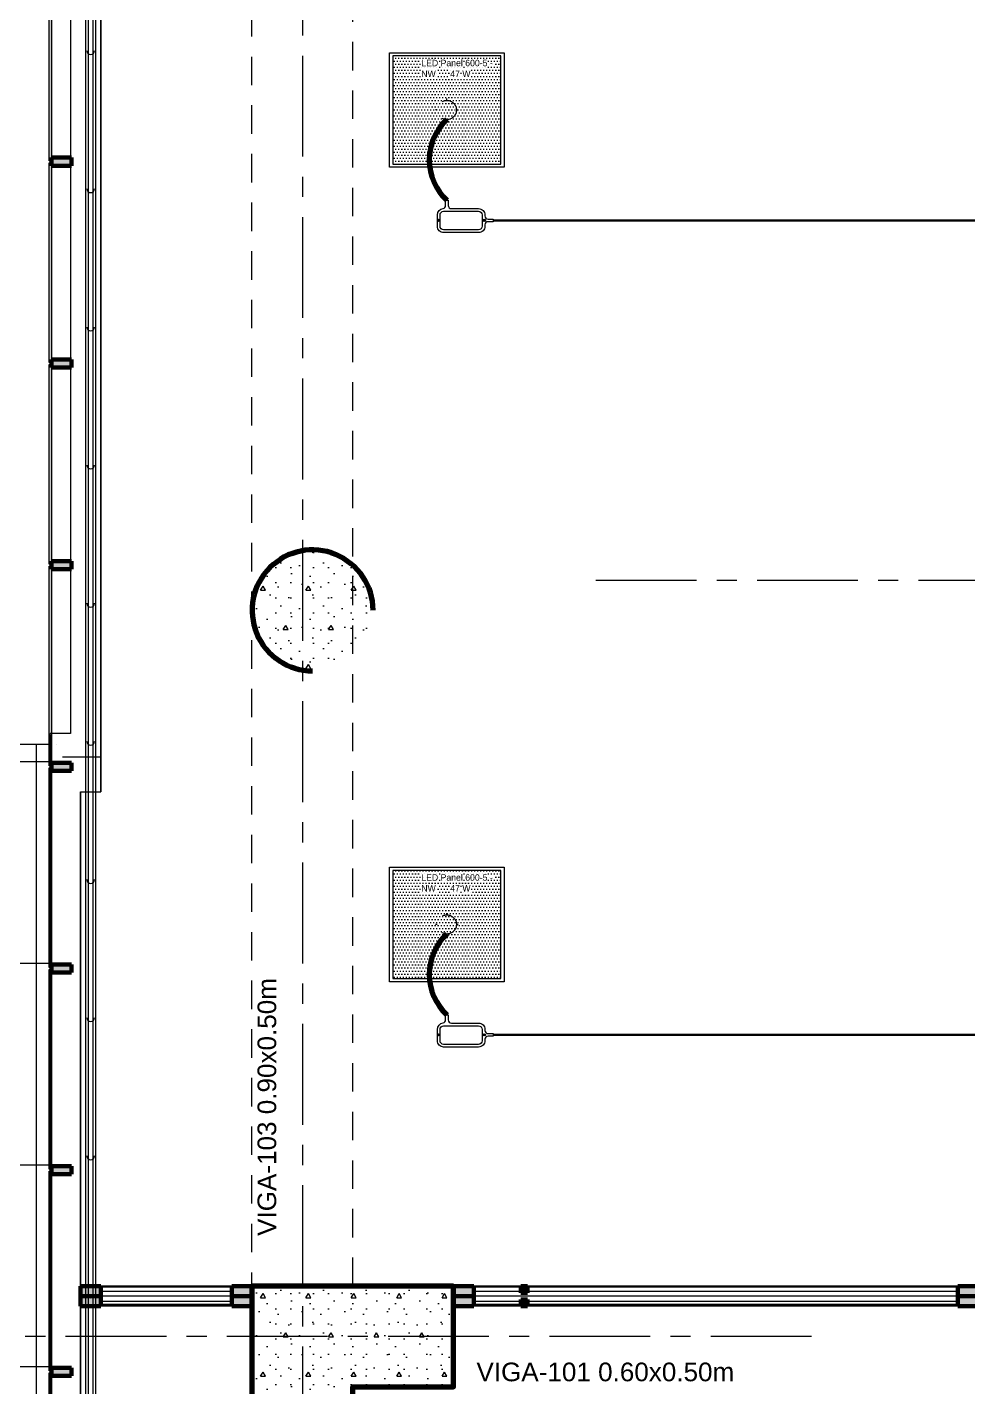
# Model space of a CAD drawing. Header units: inches. Extents: x -38 to 5698, y -33 to 92.
# Drawn here: x 377.96 to 382.62, y 16.9 to 23.64 of the extents above; entities that cross this region are included whole.
import ezdxf
from ezdxf.lldxf.tags import DXFTag

# ---------------------------------------------------------------- set-up
doc = ezdxf.new("R2010")
doc.units = ezdxf.units.IN
doc.header["$MEASUREMENT"] = 0
doc.set_wipeout_variables(frame=1)
for name, pattern in [('CONTINUA', [0]), ('DASHED', [0.75, 0.5, -0.25]), ('Hidden Line', [0.195611, 0.141111, -0.0545]), ('Punto & Raya', [0.65, 0.5, -0.075, 0, -0.075]), ('Wipeout_Contour', [1, 0, -1])]:
    doc.linetypes.add(name, pattern=pattern)
for name, color, linetype in [('02 _ ARQ _ ALB _ Ejes Generales', 7, 'Continuous'), ('02 _ ARQ _ ALB _ Muros Interiores', 7, 'Continuous'), ('02 _ ARQ _ ZON _ Espacio.3D', 7, 'Continuous'), ('08 _ STR _ EXT _ 06 Columnas', 7, 'Continuous'), ('08 _ STR _ EXT _ 07 Losa Aligerada', 7, 'Continuous'), ('08 _ STR _ EXT _ 09 Vigas', 7, 'Continuous'), ('Acabado - Muros', 7, 'Continuous'), ('Dibujo 2D - General', 7, 'Continuous'), ('Interior - Escaleras & Barandillas', 7, 'Continuous'), ('Notas - Etiquetas', 251, 'Continuous')]:
    doc.layers.add(name, color=color, linetype=linetype)
for name, color, linetype, lineweight in [('ALUMBRADO_CONDUIT', 30, 'CONDUIT1', 30), ('CABLEADO EXT.', 3, 'PVCSUBT', 30), ('Luminarias', 5, 'Continuous', 20), ('Simb_Alumbrado', 140, 'CONTINUA', 30)]:
    doc.layers.add(name, color=color, linetype=linetype, lineweight=lineweight)
doc.styles.add('Estilo_Generado_4', font='swisse.ttf')
doc.styles.add('{18b73a54-fa43-428c-adcb-c1c7bbdf2c84}', font='Simplex.shx')
tags = doc.linetypes.add('CONDUIT', pattern='A,1.5,-0.210535,["con",{18b73a54-fa43-428c-adcb-c1c7bbdf2c84},S=0.2,R=0,X=0,Y=-0.065594],-0.702384', length=2.412919).pattern_tags.tags
tags[6] = DXFTag(74, 10)
tags = doc.linetypes.add('CONDUIT1', pattern='A,1,-0.19772,["con",{18b73a54-fa43-428c-adcb-c1c7bbdf2c84},S=0.2,R=0,X=0,Y=-0.065594],-0.593642', length=1.791362).pattern_tags.tags
tags[6] = DXFTag(74, 10)
tags = doc.linetypes.add('PVCSUBT', pattern='A,0.6,-0.3,0.6,-0.075691,["PVC",Standard,S=0.2,R=0,X=0,Y=-0.093724],-0.621005', length=2.196696).pattern_tags.tags
tags[10] = DXFTag(74, 10)
pattern_1 = [(0, (370.00005, 6e-09), (0, 0.3897114), [0.024375, -0.200625]), (0, (370.11255, 0.19486), (0, 0.3897114), [0.024375, -0.200625]), (60, (370.00005, 6e-09), (-0.3375, 0.194856), [0.024375, -0.200625]), (60, (370.22505, 6e-09), (-0.3375, 0.194856), [0.024375, -0.200625]), (120, (370.02442, 6e-09), (0.3375, 0.194856), [0.024375, -0.200625]), (120, (370.24942, 6e-09), (0.3375, 0.194856), [0.024375, -0.200625]), (0, (370.00005, 0.0375), (0, 0.075), [0, -0.075, 0, -0.1125]), (45, (370.03755, 0.0375), (-0.053033, 0.053033), [0, -0.05625, 0, -0.09375])]
pattern_2 = [(0, (370.000046, 6e-09), (0, 0.03), [])]

# ---------------------------------------------------------------- blocks, each defined once
blk = doc.blocks.new('*U270')
at = {"layer": 'Luminarias', "linetype": 'DASHED', "lineweight": 0, "ltscale": 0.05}
blk.add_lwpolyline([(0, -0.0045), (0, 0.0045)], dxfattribs=at)
blk = doc.blocks.new('*U271')
at = {"color": 0, "linetype": 'ByBlock', "lineweight": -2, "transparency": 16777216}
for p, rotation in [((-0.05, 0), 90), ((0, -0.05), 180), ((0.05, 0), 269.9999999999999)]:
    blk.add_blockref('*U270', p, dxfattribs=dict(at, rotation=rotation))
blk.add_blockref('*U270', (0, 0.05), dxfattribs=at)
blk = doc.blocks.new('PANEL LED 50W')
at = {"layer": 'Luminarias'}
h = blk.add_hatch(dxfattribs=at)
h.set_pattern_fill('DOTS', color=4, scale=0.009097)
h.set_pattern_definition([(0, (0, -2e-14), (0.0072206, 0.01444116), [0, -0.01444116])])
h.paths.add_polyline_path([(-0.2574, -0.2574), (0.2574, -0.2574), (0.2574, 0.2574), (-0.2574, 0.2574)])
h.paths.add_polyline_path([(-0.1296, 0.0974), (0.1849, 0.0974), (0.1849, 0.2469), (-0.1296, 0.2469)], flags=24)
at = {"layer": 'Luminarias', "color": 4, "lineweight": 0}
for points in [[(-0.2729, 0.2729), (0.2729, 0.2729), (0.2729, -0.2729), (-0.2729, -0.2729)], [(-0.2574, -0.2574), (0.2574, -0.2574), (0.2574, 0.2574), (-0.2574, 0.2574)]]:
    blk.add_lwpolyline(points, close=True, dxfattribs=at)
at = {"layer": 'Luminarias', "color": 4, "linetype": 'DASHED', "lineweight": 0, "ltscale": 0.01}
blk.add_circle((0, 0), 0.0455, dxfattribs=at)
at = {"color": 4}
blk.add_blockref('*U271', (0, 0), dxfattribs=at)
at = {"layer": 'Luminarias', "color": 4, "insert": (-0.1218, 0.2392), "char_height": 0.030929, "width": 0.382855, "attachment_point": 1}
blk.add_mtext('{\\Ftxt|c0;LED Panel 600-5 - NW      47 W}', dxfattribs=at)
blk = doc.blocks.new('lumin 47')
at = {"layer": 'ALUMBRADO_CONDUIT', "xscale": 1.041283452965173, "yscale": 1.041283452965173, "zscale": 1.041283452965173}
blk.add_blockref('PANEL LED 50W', (-76.251, 24.2433), dxfattribs=at)
blk = doc.blocks.new('CAJA OVAL TIPO L')
at = {"layer": 'Simb_Alumbrado', "lineweight": 13}
blk.add_lwpolyline([(-0.0491, -0.079), (-0.0491, -0.0343, -0.380413), (-0.0258, -0.0088), (-0.0258, -0.0088, 0.341426), (-0.0164, 0.0033), (-0.0164, 0.0236), (-0.0063, 0.0236), (-0.0063, 0.0033, 0.414214), (0.0063, -0.0092), (0.1138, -0.0092, -0.414214), (0.1388, -0.0343), (0.1388, -0.0382, 0.414214), (0.1513, -0.0508), (0.1716, -0.0508), (0.1716, -0.0609), (0.1513, -0.0609, 0.414214), (0.1388, -0.0734), (0.1388, -0.079, -0.414214), (0.1138, -0.104), (-0.0241, -0.104, -0.414214), (-0.0491, -0.079, 0.414214)], format="xyb", dxfattribs=at)
for points in [[(-0.0439, -0.0514), (-0.0439, -0.0602)], [(0.1367, -0.0514), (0.1367, -0.0602)], [(-0.0483, -0.0558), (-0.0395, -0.0558)], [(0.1323, -0.0558), (0.1411, -0.0558)]]:
    blk.add_lwpolyline(points, dxfattribs=at)
blk.add_lwpolyline([(-0.0241, -0.0199), (0.1138, -0.0199, -0.414214), (0.1282, -0.0343), (0.1282, -0.079, -0.414214), (0.1138, -0.0934), (-0.0241, -0.0934, -0.414214), (-0.0384, -0.079), (-0.0384, -0.0343, -0.414214)], format="xyb", close=True, dxfattribs=at)
for centre in [(-0.0439, -0.0558), (0.1367, -0.0558)]:
    blk.add_circle(centre, 0.00438, dxfattribs=at)

msp = doc.modelspace()

# ---------------------------------------------------------------- hatches: boundary and pattern name
at = {"layer": '08 _ STR _ EXT _ 06 Columnas', "linetype": 'Continuous', "lineweight": 9}
h = msp.add_hatch(dxfattribs=at)
h.set_pattern_fill('HORMIGÓN_EN_MASA_0002', style=0, pattern_type=2)
h.set_pattern_definition(pattern_1)
h.paths.add_polyline_path([(379.0709, 20.7503, 0.414214), (379.3709, 20.4503, 0.414214), (379.6709, 20.7503, 0.414214), (379.3709, 21.0503, 0.414214)])
at = {"layer": 'Acabado - Muros', "linetype": 'Continuous', "lineweight": 9}
for points in [[(378.065, 23.97), (378.065, 22.98), (378.075, 22.98), (378.075, 23.97)], [(378.065, 22.97), (378.065, 21.98), (378.075, 21.98), (378.075, 22.97)], [(378.065, 21.97), (378.065, 20.98), (378.075, 20.98), (378.075, 21.97)]]:
    msp.add_hatch(color=250, dxfattribs=at).paths.add_polyline_path(points)

# ---------------------------------------------------------------- linework, layer by layer
at = {"layer": '02 _ ARQ _ ALB _ Ejes Generales', "color": 251, "linetype": 'Punto & Raya', "lineweight": 13}
msp.add_line((380.7749, 20.9), (383.7749, 20.9), dxfattribs=at)
at = {"layer": '02 _ ARQ _ ZON _ Espacio.3D', "color": 254, "linetype": 'Continuous', "lineweight": 0, "flags": 128}
for points in [[(390.02, 29.7), (378.32, 29.7), (378.32, 19.8507), (378.22, 19.8507), (378.22, 17.4), (378.32, 17.4), (390.02, 17.4), (390.02, 29.75)], [(379.07, 16.4), (379.07, 17.3), (378.22, 17.2999), (378.221, 6.3499)], [(386.07, 16.0998), (386.07, 17.2998), (380.07, 17.3), (380.07, 16.9)]]:
    msp.add_lwpolyline(points, dxfattribs=at)
at = {"layer": '08 _ STR _ EXT _ 06 Columnas', "color": 7, "linetype": 'Continuous', "lineweight": 80, "flags": 128}
msp.add_lwpolyline([(379.6709, 20.7503, 2.414214), (379.3709, 20.4503)], format="xyb", dxfattribs=at)
at = {"layer": 'Acabado - Muros', "color": 7, "linetype": 'Continuous', "lineweight": 60}
for p, q in [((378.075, 22.995), (378.075, 22.955)), ((378.075, 21.995), (378.075, 21.955)), ((378.075, 20.995), (378.075, 20.955))]:
    msp.add_line(p, q, dxfattribs=at)
at = {"layer": 'Acabado - Muros', "color": 7, "linetype": 'Continuous', "lineweight": 13, "flags": 128}
for points in [[(378.065, 23.97), (378.075, 23.97), (378.075, 22.98), (378.065, 22.98)], [(378.065, 22.97), (378.075, 22.97), (378.075, 21.98), (378.065, 21.98)], [(378.065, 21.97), (378.075, 21.97), (378.075, 20.98), (378.065, 20.98)]]:
    msp.add_lwpolyline(points, close=True, dxfattribs=at)
at = {"layer": 'ALUMBRADO_CONDUIT', "color": 30, "lineweight": 30, "ltscale": 0.4, "true_color": 0xf26722}
msp.add_line((380.2661, 22.6839), (382.8756, 22.6839), dxfattribs=at)
at = {"layer": 'CABLEADO EXT.', "color": 3, "lineweight": 80}
msp.add_arc((380.2221, 22.9837), 0.2729, 132.80002, 227.19998, dxfattribs=at)

# ---------------------------------------------------------------- block references
msp.add_blockref('lumin 47', (456.2876, -1.012))
at = {"layer": 'ALUMBRADO_CONDUIT', "linetype": 'CONDUIT', "lineweight": 30, "xscale": 1.253906979044094, "yscale": 1.253906979044094, "zscale": 1.253906979044094}
msp.add_blockref('CAJA OVAL TIPO L', (380.0509, 22.7539), dxfattribs=at)

# ---------------------------------------------------------------- next in the draw order: wipeouts: each hides what was drawn before it
at = {"color": 254, "linetype": 'Wipeout_Contour', "lineweight": 0, "ltscale": 19362.529553}
msp.add_wipeout([(387.4989, 4.6), (387.4989, 6.35), (378.17, 6.35), (378.17, 20.0845), (376.4702, 20.0845), (376.4702, 4.6)], dxfattribs=at).dxf.layer = 'Dibujo 2D - General'

# ---------------------------------------------------------------- next in the draw order: hatches: boundary and pattern name
at = {"layer": '08 _ STR _ EXT _ 06 Columnas', "linetype": 'Continuous', "lineweight": 9}
h = msp.add_hatch(dxfattribs=at)
h.set_pattern_fill('HORMIGÓN_EN_MASA_0002', style=0, pattern_type=2)
h.set_pattern_definition(pattern_1)
h.paths.add_polyline_path([(380.07, 17.4), (379.07, 17.4), (379.07, 16.4), (379.57, 16.4), (379.57, 16.9), (380.07, 16.9)])
at = {"layer": 'Dibujo 2D - General', "linetype": 'Continuous', "lineweight": 13}
h = msp.add_hatch(dxfattribs=at)
h.set_pattern_fill('CEMENTO_PULIDO_Y_BRUÑADO_FA', color=251, style=0, pattern_type=2)
h.set_pattern_definition([(0, (370, 6e-09), (0, 1), []), (90, (370, 6e-09), (-1, 0), [])])
h.paths.add_polyline_path([(387.4989, 4.6), (387.4989, 6.35), (378.17, 6.35), (378.17, 20.0845), (376.4702, 20.0845), (376.4702, 4.6)])

# ---------------------------------------------------------------- next in the draw order: linework, layer by layer
at = {"layer": '02 _ ARQ _ ALB _ Ejes Generales', "color": 251, "linetype": 'Punto & Raya', "lineweight": 13}
msp.add_line((379.32, 45.9), (379.32, 2.05), dxfattribs=at)
at = {"layer": '08 _ STR _ EXT _ 06 Columnas', "color": 7, "linetype": 'Continuous', "lineweight": 80, "flags": 128}
msp.add_lwpolyline([(380.07, 17.4), (379.07, 17.4), (379.07, 16.4), (379.57, 16.4), (379.57, 16.9), (380.07, 16.9)], close=True, dxfattribs=at)
at = {"layer": '08 _ STR _ EXT _ 07 Losa Aligerada', "color": 254, "linetype": 'Continuous', "lineweight": 18, "flags": 128}
msp.add_lwpolyline([(378.17, 33.82), (378.17, 6.3), (392.3197, 6.3), (392.3197, 6.2), (397.1712, 6.2), (397.1712, 7.2), (407.07, 7.2)], dxfattribs=at)
msp.add_lwpolyline([(376.2702, 20.4887), (376.2702, 4.4), (387.7587, 4.4), (387.7587, 4.6), (387.4123, 4.6), (387.4123, 6.35), (378.22, 6.35), (378.22, 20.0845), (376.4702, 20.0845), (376.4702, 20.4887)], close=True, dxfattribs=at)
at = {"layer": '08 _ STR _ EXT _ 09 Vigas', "color": 251, "linetype": 'Hidden Line', "lineweight": 13}
for p, q in [((379.07, 7.2), (379.07, 39.9)), ((379.57, 17.4), (379.57, 29.7)), ((379.57, 17.4), (414.07, 17.4))]:
    msp.add_line(p, q, dxfattribs=at)
at = {"layer": 'Acabado - Muros', "color": 7, "linetype": 'Continuous', "lineweight": 60}
for p, q in [((379.07, 17.4), (379.07, 17.35)), ((380.07, 17.4), (380.07, 17.3)), ((379.07, 17.35), (379.07, 17.3))]:
    msp.add_line(p, q, dxfattribs=at)
at = {"layer": 'ALUMBRADO_CONDUIT', "color": 30, "lineweight": 30, "ltscale": 0.4, "true_color": 0xf26722}
msp.add_line((380.2661, 18.6456), (382.8756, 18.6456), dxfattribs=at)
at = {"layer": 'CABLEADO EXT.', "color": 3, "lineweight": 80}
msp.add_arc((380.2221, 18.9454), 0.2729, 132.80002, 227.19998, dxfattribs=at)
at = {"layer": 'Dibujo 2D - General', "color": 251, "linetype": 'Continuous', "lineweight": 13, "flags": 128}
msp.add_lwpolyline([(387.4989, 4.6), (387.4989, 6.35), (378.17, 6.35), (378.17, 20.0845), (376.4702, 20.0845), (376.4702, 4.6)], close=True, dxfattribs=at)

# ---------------------------------------------------------------- next in the draw order: block references
msp.add_blockref('lumin 47', (456.2876, -5.0503))
at = {"layer": 'ALUMBRADO_CONDUIT', "linetype": 'CONDUIT', "lineweight": 30, "xscale": 1.253906979044094, "yscale": 1.253906979044094, "zscale": 1.253906979044094}
msp.add_blockref('CAJA OVAL TIPO L', (380.0509, 18.7156), dxfattribs=at)

# ---------------------------------------------------------------- next in the draw order: texts
at = {"layer": 'Notas - Etiquetas', "color": 8, "linetype": 'Continuous', "lineweight": 13, "insert": (379.0976, 17.6486), "char_height": 0.0925, "attachment_point": 1, "rotation": 90, "style": 'Estilo_Generado_4'}
msp.add_mtext('\\A1;{\\pql;\\fSwis721 Ex BT|b0|i0|c0|p34;VIGA-103\\fSwis721 Ex BT|b0|i0|c0|p34; \\fSwis721 Ex BT|b0|i0|c0|p34;0.90\\fSwis721 Ex BT|b0|i0|c0|p34;x\\fSwis721 Ex BT|b0|i0|c0|p34;0.50\\fSwis721 Ex BT|b0|i0|c0|p34;m}', dxfattribs=at)
at = {"layer": 'Notas - Etiquetas', "color": 8, "linetype": 'Continuous', "lineweight": 13, "insert": (380.1833, 16.9267), "char_height": 0.0925, "attachment_point": 7, "style": 'Estilo_Generado_4'}
msp.add_mtext('\\A1;{\\pql;\\fSwis721 Ex BT|b0|i0|c0|p34;VIGA-101\\fSwis721 Ex BT|b0|i0|c0|p34; \\fSwis721 Ex BT|b0|i0|c0|p34;0.60\\fSwis721 Ex BT|b0|i0|c0|p34;x\\fSwis721 Ex BT|b0|i0|c0|p34;0.50\\fSwis721 Ex BT|b0|i0|c0|p34;m}', dxfattribs=at)

# ---------------------------------------------------------------- next in the draw order: wipeouts: each hides what was drawn before it
at = {"color": 254, "linetype": 'Wipeout_Contour', "lineweight": 0, "ltscale": 9673.962406}
msp.add_wipeout([(378.23, 20.0239), (378.17, 20.1393), (378.17, 20.0239)], dxfattribs=at).dxf.layer = '02 _ ARQ _ ALB _ Muros Interiores'
at = {"color": 254, "linetype": 'Wipeout_Contour', "lineweight": 0, "ltscale": 19358.814656}
msp.add_wipeout([(380.17, 17.35), (380.4201, 17.35), (380.4201, 17.367), (380.4036, 17.367), (380.4036, 17.4), (380.17, 17.4)], dxfattribs=at).dxf.layer = 'Acabado - Muros'

# ---------------------------------------------------------------- next in the draw order: wipeouts: each hides what was drawn before it
at = {"color": 254, "linetype": 'Wipeout_Contour', "lineweight": 0, "ltscale": 12898.40339}
msp.add_wipeout([(378.17, 20.1393), (378.32, 20.1393), (378.32, 33.75), (378.17, 33.75)], dxfattribs=at).dxf.layer = '02 _ ARQ _ ALB _ Muros Interiores'
at = {"color": 254, "linetype": 'Wipeout_Contour', "lineweight": 0, "ltscale": 19365.533376}
msp.add_wipeout([(380.4201, 17.35), (382.5701, 17.35), (382.5701, 17.4), (380.4366, 17.4), (380.4366, 17.367), (380.4201, 17.367)], dxfattribs=at).dxf.layer = 'Acabado - Muros'

# ---------------------------------------------------------------- next in the draw order: hatches: boundary and pattern name
at = {"layer": 'Acabado - Muros', "linetype": 'Continuous', "lineweight": 0}
for points in [[(378.175, 22.995), (378.075, 22.995), (378.075, 22.955), (378.175, 22.955)], [(378.175, 21.995), (378.075, 21.995), (378.075, 21.955), (378.175, 21.955)], [(378.175, 20.995), (378.075, 20.995), (378.075, 20.955), (378.175, 20.955)]]:
    msp.add_hatch(color=254, dxfattribs=at).paths.add_polyline_path(points)

# ---------------------------------------------------------------- next in the draw order: linework, layer by layer
at = {"layer": 'Acabado - Muros', "color": 7, "linetype": 'Continuous', "lineweight": 60}
for p, q in [((378.175, 22.995), (378.075, 22.995)), ((378.175, 22.995), (378.175, 22.955)), ((378.175, 22.955), (378.075, 22.955)), ((378.175, 21.995), (378.075, 21.995)), ((378.175, 21.995), (378.175, 21.955)), ((378.175, 21.955), (378.075, 21.955)), ((378.175, 20.995), (378.075, 20.995)), ((378.175, 20.995), (378.175, 20.955)), ((378.175, 20.955), (378.075, 20.955))]:
    msp.add_line(p, q, dxfattribs=at)
at = {"layer": 'Acabado - Muros', "color": 251, "linetype": 'Continuous', "lineweight": 13, "flags": 128}
for points in [[(380.4036, 17.4), (380.17, 17.4)], [(382.5701, 17.4), (380.4366, 17.4)]]:
    msp.add_lwpolyline(points, dxfattribs=at)
at = {"layer": 'Interior - Escaleras & Barandillas', "color": 161, "linetype": 'Continuous', "lineweight": 13, "flags": 128}
for points in [[(378.2513, 23.5253, 1), (378.2888, 23.5253)], [(378.2513, 22.8403, 1), (378.2888, 22.8403)], [(378.2513, 22.1553, 1), (378.2888, 22.1553)], [(378.2513, 21.4702, 1), (378.2888, 21.4702)], [(378.2513, 20.7852, 1), (378.2888, 20.7852)]]:
    msp.add_lwpolyline(points, format="xyb", dxfattribs=at)

# ---------------------------------------------------------------- next in the draw order: wipeouts: each hides what was drawn before it
at = {"color": 254, "linetype": 'Wipeout_Contour', "lineweight": 0, "ltscale": 12897.834533}
msp.add_wipeout([(378.32, 20.1393), (378.17, 20.1393), (378.23, 20.0239), (378.32, 20.0239)], dxfattribs=at).dxf.layer = '02 _ ARQ _ ALB _ Muros Interiores'

# ---------------------------------------------------------------- next in the draw order: linework, layer by layer
at = {"layer": '02 _ ARQ _ ALB _ Muros Interiores', "color": 7, "linetype": 'Continuous', "lineweight": 13, "flags": 128}
msp.add_lwpolyline([(378.17, 33.9), (378.17, 20.1393)], dxfattribs=at)

# ---------------------------------------------------------------- next in the draw order: wipeouts: each hides what was drawn before it
at = {"color": 254, "linetype": 'Wipeout_Contour', "lineweight": 0, "ltscale": 12911.144935}
msp.add_wipeout([(380.4366, 17.395), (380.4366, 17.375), (382.5701, 17.375), (382.5701, 17.395)], dxfattribs=at).dxf.layer = 'Acabado - Muros'

# ---------------------------------------------------------------- next in the draw order: hatches: boundary and pattern name
at = {"layer": 'Acabado - Muros', "linetype": 'Continuous', "lineweight": 0}
msp.add_hatch(color=254, dxfattribs=at).paths.add_polyline_path([(382.5701, 17.35), (382.6701, 17.35), (382.6701, 17.4), (382.5701, 17.4)])

# ---------------------------------------------------------------- next in the draw order: linework, layer by layer
at = {"layer": 'Acabado - Muros', "color": 7, "linetype": 'Continuous', "lineweight": 60}
msp.add_line((382.6701, 17.4), (382.5701, 17.4), dxfattribs=at)
at = {"layer": 'Acabado - Muros', "color": 7, "linetype": 'Continuous', "lineweight": 13, "flags": 128}
msp.add_lwpolyline([(380.4366, 17.395), (380.4366, 17.375), (382.5701, 17.375), (382.5701, 17.395)], close=True, dxfattribs=at)

# ---------------------------------------------------------------- next in the draw order: wipeouts: each hides what was drawn before it
at = {"color": 254, "linetype": 'Wipeout_Contour', "lineweight": 0, "ltscale": 12897.660871}
msp.add_wipeout([(378.22, 6.3499), (378.22, 19.8507), (378.07, 20.1393), (378.07, 6.3499)], dxfattribs=at).dxf.layer = '02 _ ARQ _ ALB _ Muros Interiores'

# ---------------------------------------------------------------- next in the draw order: hatches: boundary and pattern name
at = {"layer": 'Acabado - Muros', "linetype": 'Continuous', "lineweight": 9}
for points in [[(378.065, 19.97), (378.065, 18.98), (378.075, 18.98), (378.075, 19.97)], [(378.065, 18.97), (378.065, 17.98), (378.075, 17.98), (378.075, 18.97)], [(378.065, 17.97), (378.065, 16.98), (378.075, 16.98), (378.075, 17.97)], [(378.065, 16.97), (378.065, 15.98), (378.075, 15.98), (378.075, 16.97)]]:
    msp.add_hatch(color=250, dxfattribs=at).paths.add_polyline_path(points)
at = {"layer": 'Acabado - Muros', "linetype": 'Continuous', "lineweight": 0}
for points in [[(378.175, 18.995), (378.075, 18.995), (378.075, 18.955), (378.175, 18.955)], [(378.175, 17.995), (378.075, 17.995), (378.075, 17.955), (378.175, 17.955)], [(378.175, 16.995), (378.075, 16.995), (378.075, 16.955), (378.175, 16.955)]]:
    msp.add_hatch(color=254, dxfattribs=at).paths.add_polyline_path(points)

# ---------------------------------------------------------------- next in the draw order: linework, layer by layer
at = {"layer": '02 _ ARQ _ ALB _ Ejes Generales', "color": 251, "linetype": 'Punto & Raya', "lineweight": 13}
msp.add_line((381.8454, 17.15), (374.8454, 17.15), dxfattribs=at)
at = {"layer": '02 _ ARQ _ ALB _ Muros Interiores', "color": 7, "linetype": 'Continuous', "lineweight": 13, "flags": 128}
for points in [[(378.07, 20.1393), (378.07, 6.1999)], [(378.22, 6.3499), (378.22, 19.8507)]]:
    msp.add_lwpolyline(points, dxfattribs=at)
at = {"layer": 'Acabado - Muros', "color": 7, "linetype": 'Continuous', "lineweight": 60}
for p, q in [((378.075, 18.995), (378.075, 18.955)), ((378.175, 18.995), (378.075, 18.995)), ((378.175, 18.955), (378.075, 18.955)), ((378.175, 18.995), (378.175, 18.955)), ((378.075, 17.995), (378.075, 17.955)), ((378.175, 17.995), (378.075, 17.995)), ((378.175, 17.955), (378.075, 17.955)), ((378.175, 17.995), (378.175, 17.955)), ((378.22, 17.4), (378.22, 17.35)), ((378.22, 17.35), (378.22, 17.3)), ((378.075, 16.995), (378.075, 16.955)), ((378.175, 16.995), (378.075, 16.995)), ((378.175, 16.995), (378.175, 16.955)), ((378.175, 16.955), (378.075, 16.955))]:
    msp.add_line(p, q, dxfattribs=at)
at = {"layer": 'Acabado - Muros', "color": 7, "linetype": 'Continuous', "lineweight": 13, "flags": 128}
for points in [[(378.065, 19.97), (378.075, 19.97), (378.075, 18.98), (378.065, 18.98)], [(378.065, 18.97), (378.075, 18.97), (378.075, 17.98), (378.065, 17.98)], [(378.065, 17.97), (378.075, 17.97), (378.075, 16.98), (378.065, 16.98)], [(378.065, 16.97), (378.075, 16.97), (378.075, 15.98), (378.065, 15.98)]]:
    msp.add_lwpolyline(points, close=True, dxfattribs=at)
at = {"layer": 'Interior - Escaleras & Barandillas', "color": 161, "linetype": 'Continuous', "lineweight": 13, "flags": 128}
for points in [[(378.2513, 20.1002, 1), (378.2888, 20.1002)], [(378.2513, 19.4152, 1), (378.2888, 19.4152)], [(378.2513, 18.7302, 1), (378.2888, 18.7302)], [(378.2513, 18.0452, 1), (378.2888, 18.0452)], [(378.2513, 17.3602, 1), (378.2888, 17.3602)]]:
    msp.add_lwpolyline(points, format="xyb", dxfattribs=at)

# ---------------------------------------------------------------- next in the draw order: wipeouts: each hides what was drawn before it
at = {"color": 254, "linetype": 'Wipeout_Contour', "lineweight": 0, "ltscale": 12906.278876}
msp.add_wipeout([(380.17, 17.395), (380.17, 17.375), (380.4036, 17.375), (380.4036, 17.395)], dxfattribs=at).dxf.layer = 'Acabado - Muros'

# ---------------------------------------------------------------- next in the draw order: hatches: boundary and pattern name
at = {"layer": 'Acabado - Muros', "linetype": 'Continuous', "lineweight": 0}
for points in [[(380.17, 17.4), (380.07, 17.4), (380.07, 17.35), (380.17, 17.35)], [(380.4036, 17.367), (380.4366, 17.367), (380.4366, 17.4), (380.4036, 17.4)]]:
    msp.add_hatch(color=254, dxfattribs=at).paths.add_polyline_path(points)

# ---------------------------------------------------------------- next in the draw order: linework, layer by layer
at = {"layer": 'Acabado - Muros', "color": 7, "linetype": 'Continuous', "lineweight": 60}
for p, q in [((380.17, 17.4), (380.07, 17.4)), ((380.4036, 17.4), (380.4036, 17.367)), ((380.4366, 17.4), (380.4036, 17.4)), ((380.4366, 17.4), (380.4366, 17.367)), ((380.4366, 17.367), (380.4036, 17.367))]:
    msp.add_line(p, q, dxfattribs=at)
at = {"layer": 'Acabado - Muros', "color": 7, "linetype": 'Continuous', "lineweight": 13, "flags": 128}
msp.add_lwpolyline([(380.17, 17.395), (380.17, 17.375), (380.4036, 17.375), (380.4036, 17.395)], close=True, dxfattribs=at)

# ---------------------------------------------------------------- next in the draw order: wipeouts: each hides what was drawn before it
at = {"color": 254, "linetype": 'Wipeout_Contour', "lineweight": 0, "ltscale": 9673.26683}
msp.add_wipeout([(378.32, 20.0239), (378.23, 20.0239), (378.32, 19.8507)], dxfattribs=at).dxf.layer = '02 _ ARQ _ ALB _ Muros Interiores'

# ---------------------------------------------------------------- next in the draw order: wipeouts: each hides what was drawn before it
at = {"color": 254, "linetype": 'Wipeout_Contour', "lineweight": 0, "ltscale": 9672.966894}
msp.add_wipeout([(378.13, 20.0239), (378.22, 19.8507), (378.22, 20.0239)], dxfattribs=at).dxf.layer = '02 _ ARQ _ ALB _ Muros Interiores'
at = {"color": 254, "linetype": 'Wipeout_Contour', "lineweight": 0, "ltscale": 19358.816657}
msp.add_wipeout([(380.17, 17.35), (380.17, 17.3), (380.4036, 17.3), (380.4036, 17.333), (380.4201, 17.333), (380.4201, 17.35)], dxfattribs=at).dxf.layer = 'Acabado - Muros'

# ---------------------------------------------------------------- next in the draw order: linework, layer by layer
at = {"layer": 'Acabado - Muros', "color": 7, "linetype": 'Continuous', "lineweight": 60}
msp.add_line((378.175, 19.955), (378.075, 19.955), dxfattribs=at)

# ---------------------------------------------------------------- next in the draw order: wipeouts: each hides what was drawn before it
at = {"color": 254, "linetype": 'Wipeout_Contour', "lineweight": 0, "ltscale": 12897.13447}
msp.add_wipeout([(378.17, 20.1393), (378.07, 20.1393), (378.13, 20.0239), (378.17, 20.0239)], dxfattribs=at).dxf.layer = '02 _ ARQ _ ALB _ Muros Interiores'
at = {"color": 254, "linetype": 'Wipeout_Contour', "lineweight": 0, "ltscale": 12899.08114}
msp.add_wipeout([(378.22, 19.8507), (378.32, 19.8507), (378.23, 20.0239), (378.22, 20.0239)], dxfattribs=at).dxf.layer = '02 _ ARQ _ ALB _ Muros Interiores'
at = {"color": 254, "linetype": 'Wipeout_Contour', "lineweight": 0, "ltscale": 19365.535376}
msp.add_wipeout([(380.4201, 17.35), (380.4201, 17.333), (380.4366, 17.333), (380.4366, 17.3), (382.5701, 17.3), (382.5701, 17.35)], dxfattribs=at).dxf.layer = 'Acabado - Muros'

# ---------------------------------------------------------------- next in the draw order: hatches: boundary and pattern name
at = {"layer": 'Acabado - Muros', "linetype": 'Continuous', "lineweight": 9}
msp.add_hatch(color=250, dxfattribs=at).paths.add_polyline_path([(378.065, 20.97), (378.065, 19.98), (378.075, 19.98), (378.075, 20.97)])
at = {"layer": 'Acabado - Muros', "linetype": 'Continuous', "lineweight": 0}
msp.add_hatch(color=254, dxfattribs=at).paths.add_polyline_path([(378.175, 19.995), (378.075, 19.995), (378.075, 19.955), (378.175, 19.955)])

# ---------------------------------------------------------------- next in the draw order: linework, layer by layer
at = {"layer": '02 _ ARQ _ ALB _ Muros Interiores', "color": 7, "linetype": 'Continuous', "lineweight": 13}
msp.add_line((378.13, 20.0239), (378.32, 20.0239), dxfattribs=at)
at = {"layer": '02 _ ARQ _ ALB _ Muros Interiores', "color": 7, "linetype": 'Continuous', "lineweight": 13, "flags": 128}
for points in [[(378.32, 19.8507), (378.32, 33.75)], [(378.17, 20.1393), (378.07, 20.1393)], [(378.22, 19.8507), (378.32, 19.8507)]]:
    msp.add_lwpolyline(points, dxfattribs=at)
at = {"layer": 'Acabado - Muros', "color": 7, "linetype": 'Continuous', "lineweight": 60}
for p, q in [((378.075, 19.995), (378.075, 19.955)), ((378.175, 19.995), (378.075, 19.995)), ((378.175, 19.995), (378.175, 19.955))]:
    msp.add_line(p, q, dxfattribs=at)
at = {"layer": 'Acabado - Muros', "color": 7, "linetype": 'Continuous', "lineweight": 13, "flags": 128}
msp.add_lwpolyline([(378.065, 20.97), (378.075, 20.97), (378.075, 19.98), (378.065, 19.98)], close=True, dxfattribs=at)
at = {"layer": 'Acabado - Muros', "color": 251, "linetype": 'Continuous', "lineweight": 13, "flags": 128}
for points in [[(382.5701, 17.35), (380.17, 17.35)], [(380.4036, 17.3), (380.17, 17.3)], [(382.5701, 17.3), (380.4366, 17.3)]]:
    msp.add_lwpolyline(points, dxfattribs=at)
at = {"layer": 'Interior - Escaleras & Barandillas', "color": 161, "linetype": 'Continuous', "lineweight": 13}
for p, q in [((378.245, 33.7754), (378.245, 6.4125)), ((378.2575, 33.8129), (378.2575, 6.3875)), ((378.2825, 6.4125), (378.2825, 33.7879)), ((378.295, 6.4125), (378.295, 33.7754))]:
    msp.add_line(p, q, dxfattribs=at)

# ---------------------------------------------------------------- next in the draw order: wipeouts: each hides what was drawn before it
at = {"color": 254, "linetype": 'Wipeout_Contour', "lineweight": 0, "ltscale": 12899.711698}
msp.add_wipeout([(378.32, 17.4), (378.32, 17.35), (378.97, 17.35), (378.97, 17.4)], dxfattribs=at).dxf.layer = 'Acabado - Muros'
at = {"color": 254, "linetype": 'Wipeout_Contour', "lineweight": 0, "ltscale": 12911.14343}
msp.add_wipeout([(380.4366, 17.305), (382.5701, 17.305), (382.5701, 17.325), (380.4366, 17.325)], dxfattribs=at).dxf.layer = 'Acabado - Muros'

# ---------------------------------------------------------------- next in the draw order: hatches: boundary and pattern name
at = {"layer": 'Acabado - Muros', "linetype": 'Continuous', "lineweight": 0}
msp.add_hatch(color=254, dxfattribs=at).paths.add_polyline_path([(382.5701, 17.35), (382.5701, 17.3), (382.6701, 17.3), (382.6701, 17.35)])
h = msp.add_hatch(dxfattribs=at)
h.set_pattern_fill('CONTRACHAPADO_0002', color=254, style=0, pattern_type=2)
h.set_pattern_definition(pattern_2)
h.paths.add_polyline_path([(380.4366, 17.305), (382.5701, 17.305), (382.5701, 17.325), (380.4366, 17.325)])

# ---------------------------------------------------------------- next in the draw order: linework, layer by layer
at = {"layer": 'Acabado - Muros', "color": 7, "linetype": 'Continuous', "lineweight": 60}
for p, q in [((382.5701, 17.4), (382.5701, 17.3)), ((382.6701, 17.35), (382.5701, 17.35)), ((382.6701, 17.3), (382.5701, 17.3))]:
    msp.add_line(p, q, dxfattribs=at)
at = {"layer": 'Acabado - Muros', "color": 251, "linetype": 'Continuous', "lineweight": 13, "flags": 128}
for points in [[(378.97, 17.4), (378.32, 17.4)], [(378.97, 17.35), (378.32, 17.35)]]:
    msp.add_lwpolyline(points, dxfattribs=at)
at = {"layer": 'Acabado - Muros', "color": 7, "linetype": 'Continuous', "lineweight": 13, "flags": 128}
msp.add_lwpolyline([(380.4366, 17.305), (380.4366, 17.325), (382.5701, 17.325), (382.5701, 17.305)], close=True, dxfattribs=at)

# ---------------------------------------------------------------- next in the draw order: wipeouts: each hides what was drawn before it
at = {"color": 254, "linetype": 'Wipeout_Contour', "lineweight": 0, "ltscale": 12899.711913}
msp.add_wipeout([(378.32, 17.395), (378.32, 17.375), (378.97, 17.375), (378.97, 17.395)], dxfattribs=at).dxf.layer = 'Acabado - Muros'
at = {"color": 254, "linetype": 'Wipeout_Contour', "lineweight": 0, "ltscale": 12906.27737}
msp.add_wipeout([(380.17, 17.305), (380.4036, 17.305), (380.4036, 17.325), (380.17, 17.325)], dxfattribs=at).dxf.layer = 'Acabado - Muros'

# ---------------------------------------------------------------- next in the draw order: hatches: boundary and pattern name
at = {"layer": 'Acabado - Muros', "linetype": 'Continuous', "lineweight": 0}
for points in [[(378.32, 17.4), (378.22, 17.4), (378.22, 17.35), (378.32, 17.35)], [(378.97, 17.4), (378.97, 17.35), (379.07, 17.35), (379.07, 17.4)], [(380.17, 17.3), (380.17, 17.35), (380.07, 17.35), (380.07, 17.3)], [(380.4036, 17.333), (380.4036, 17.3), (380.4366, 17.3), (380.4366, 17.333)]]:
    msp.add_hatch(color=254, dxfattribs=at).paths.add_polyline_path(points)
h = msp.add_hatch(dxfattribs=at)
h.set_pattern_fill('CONTRACHAPADO_0002', color=254, style=0, pattern_type=2)
h.set_pattern_definition(pattern_2)
h.paths.add_polyline_path([(380.17, 17.305), (380.4036, 17.305), (380.4036, 17.325), (380.17, 17.325)])

# ---------------------------------------------------------------- next in the draw order: linework, layer by layer
at = {"layer": 'Acabado - Muros', "color": 7, "linetype": 'Continuous', "lineweight": 60}
for p, q in [((378.32, 17.4), (378.22, 17.4)), ((378.32, 17.4), (378.32, 17.35)), ((378.97, 17.4), (378.97, 17.35)), ((379.07, 17.4), (378.97, 17.4)), ((380.17, 17.4), (380.17, 17.3)), ((378.32, 17.35), (378.22, 17.35)), ((379.07, 17.35), (378.97, 17.35)), ((380.17, 17.35), (380.07, 17.35)), ((380.4036, 17.333), (380.4036, 17.3)), ((380.4366, 17.333), (380.4036, 17.333)), ((380.4366, 17.333), (380.4366, 17.3)), ((380.17, 17.3), (380.07, 17.3)), ((380.4366, 17.3), (380.4036, 17.3))]:
    msp.add_line(p, q, dxfattribs=at)
at = {"layer": 'Acabado - Muros', "color": 7, "linetype": 'Continuous', "lineweight": 13, "flags": 128}
for points in [[(378.32, 17.395), (378.32, 17.375), (378.97, 17.375), (378.97, 17.395)], [(380.17, 17.305), (380.17, 17.325), (380.4036, 17.325), (380.4036, 17.305)]]:
    msp.add_lwpolyline(points, close=True, dxfattribs=at)

# ---------------------------------------------------------------- next in the draw order: wipeouts: each hides what was drawn before it
at = {"color": 254, "linetype": 'Wipeout_Contour', "lineweight": 0, "ltscale": 12899.710623}
msp.add_wipeout([(378.32, 17.3), (378.97, 17.3), (378.97, 17.35), (378.32, 17.35)], dxfattribs=at).dxf.layer = 'Acabado - Muros'

# ---------------------------------------------------------------- next in the draw order: linework, layer by layer
at = {"layer": 'Acabado - Muros', "color": 251, "linetype": 'Continuous', "lineweight": 13, "flags": 128}
for points in [[(378.97, 17.35), (378.32, 17.35)], [(378.97, 17.3), (378.32, 17.3)]]:
    msp.add_lwpolyline(points, dxfattribs=at)

# ---------------------------------------------------------------- next in the draw order: wipeouts: each hides what was drawn before it
at = {"color": 254, "linetype": 'Wipeout_Contour', "lineweight": 0, "ltscale": 12899.710406}
msp.add_wipeout([(378.32, 17.305), (378.97, 17.305), (378.97, 17.325), (378.32, 17.325)], dxfattribs=at).dxf.layer = 'Acabado - Muros'

# ---------------------------------------------------------------- next in the draw order: hatches: boundary and pattern name
at = {"layer": 'Acabado - Muros', "linetype": 'Continuous', "lineweight": 0}
for points in [[(378.32, 17.3), (378.32, 17.35), (378.22, 17.35), (378.22, 17.3)], [(378.97, 17.3), (379.07, 17.3), (379.07, 17.35), (378.97, 17.35)]]:
    msp.add_hatch(color=254, dxfattribs=at).paths.add_polyline_path(points)
h = msp.add_hatch(dxfattribs=at)
h.set_pattern_fill('CONTRACHAPADO_0002', color=254, style=0, pattern_type=2)
h.set_pattern_definition(pattern_2)
h.paths.add_polyline_path([(378.32, 17.305), (378.97, 17.305), (378.97, 17.325), (378.32, 17.325)])

# ---------------------------------------------------------------- next in the draw order: linework, layer by layer
at = {"layer": 'Acabado - Muros', "color": 7, "linetype": 'Continuous', "lineweight": 60}
for p, q in [((378.32, 17.35), (378.22, 17.35)), ((378.32, 17.35), (378.32, 17.3)), ((378.97, 17.35), (378.97, 17.3)), ((379.07, 17.35), (378.97, 17.35)), ((378.32, 17.3), (378.22, 17.3)), ((379.07, 17.3), (378.97, 17.3))]:
    msp.add_line(p, q, dxfattribs=at)
at = {"layer": 'Acabado - Muros', "color": 7, "linetype": 'Continuous', "lineweight": 13, "flags": 128}
msp.add_lwpolyline([(378.32, 17.305), (378.32, 17.325), (378.97, 17.325), (378.97, 17.305)], close=True, dxfattribs=at)

doc.saveas('drawing.dxf')
